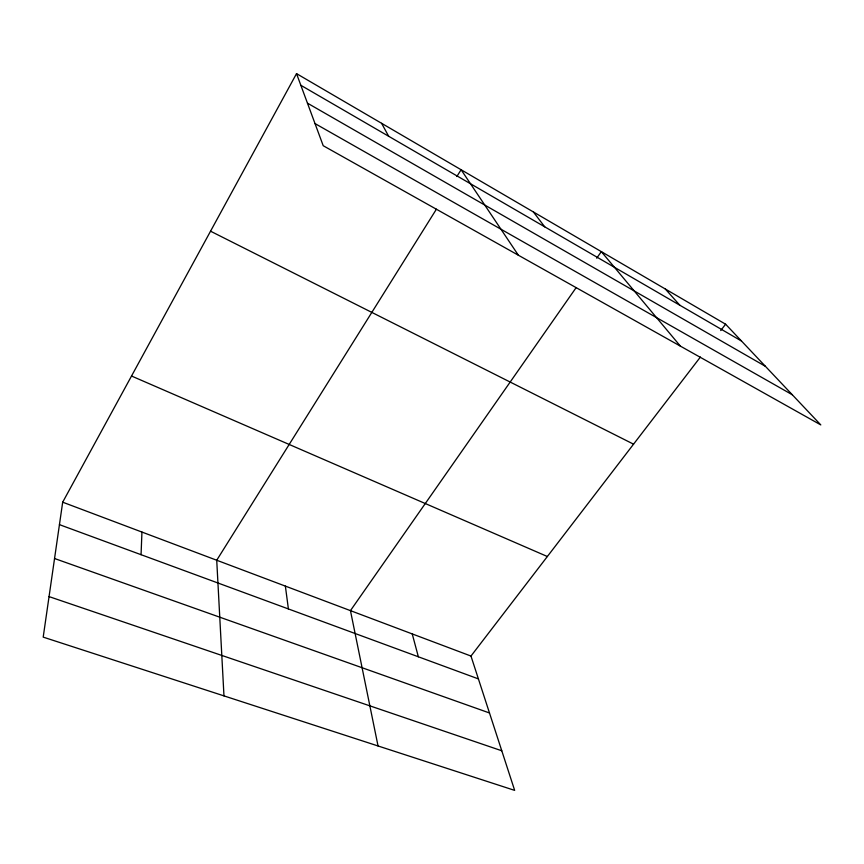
<?xml version="1.0" encoding="UTF-8"?>
<svg xmlns="http://www.w3.org/2000/svg" width="864" height="864" viewBox="0 0 864 864"><rect width="100%" height="100%" fill="white"/><g stroke="black" fill="none" stroke-linecap="round" stroke-linejoin="round"><path stroke-width="1.3" d="M141.059 554.699L141.944 532.062M62.683 502.189L43.2 637.124L514.663 790.376L470.977 656.057L62.683 502.189L296.525 73.624L725.598 324.205L820.8 424.915L323.212 145.714L296.525 73.624M436.417 209.185L216.724 560.239L223.97 695.887M456.862 176.494L461.095 169.733L518.368 255.215M576.029 287.798L350.449 610.632L378.043 745.967M596.711 258.196L601.312 251.618L680.368 346.108M470.977 656.057L700.412 357.037M720.727 330.566L725.598 324.205M49.054 596.603L501.779 750.773M54.551 558.511L489.488 712.973M59.443 524.642L478.408 678.899M131.522 376.024L547.355 556.513M210.546 231.196L633.56 444.172M315.014 123.574L792.288 394.751M307.454 103.151L765.428 366.336M300.845 85.298L741.496 341.021M665.269 288.976L679.86 305.251M533.38 211.95L544.741 226.843M381.618 123.325L388.66 136.264M412.236 633.917L418.36 656.791M285.368 586.105L288.403 608.947"/></g></svg>
